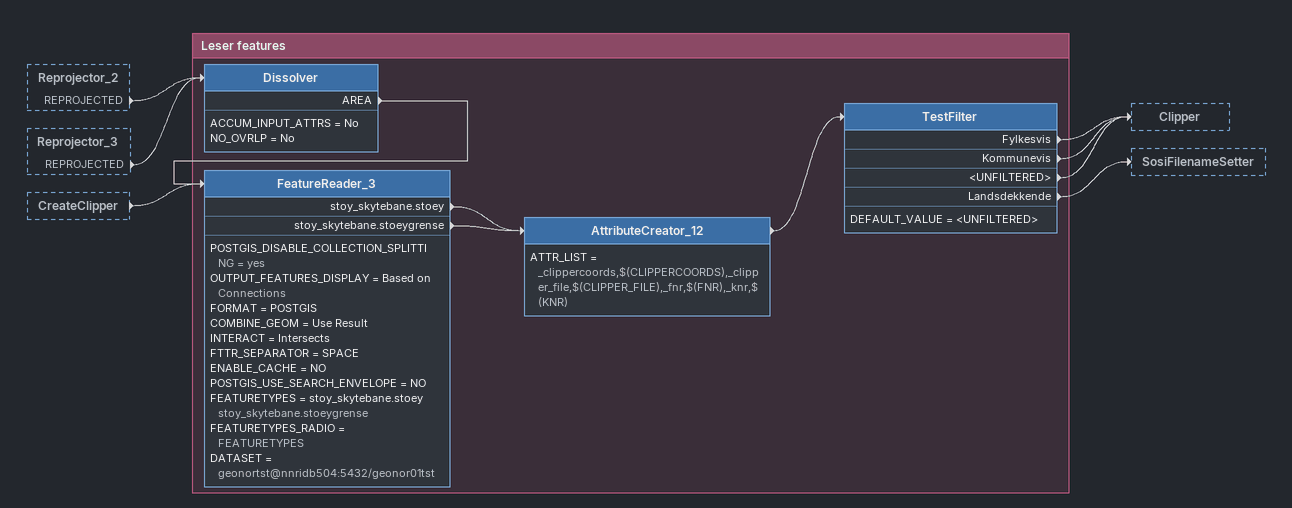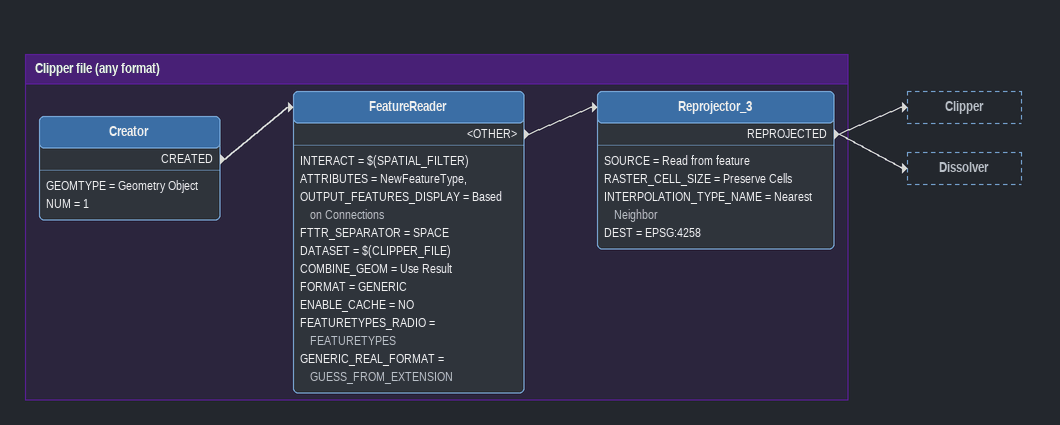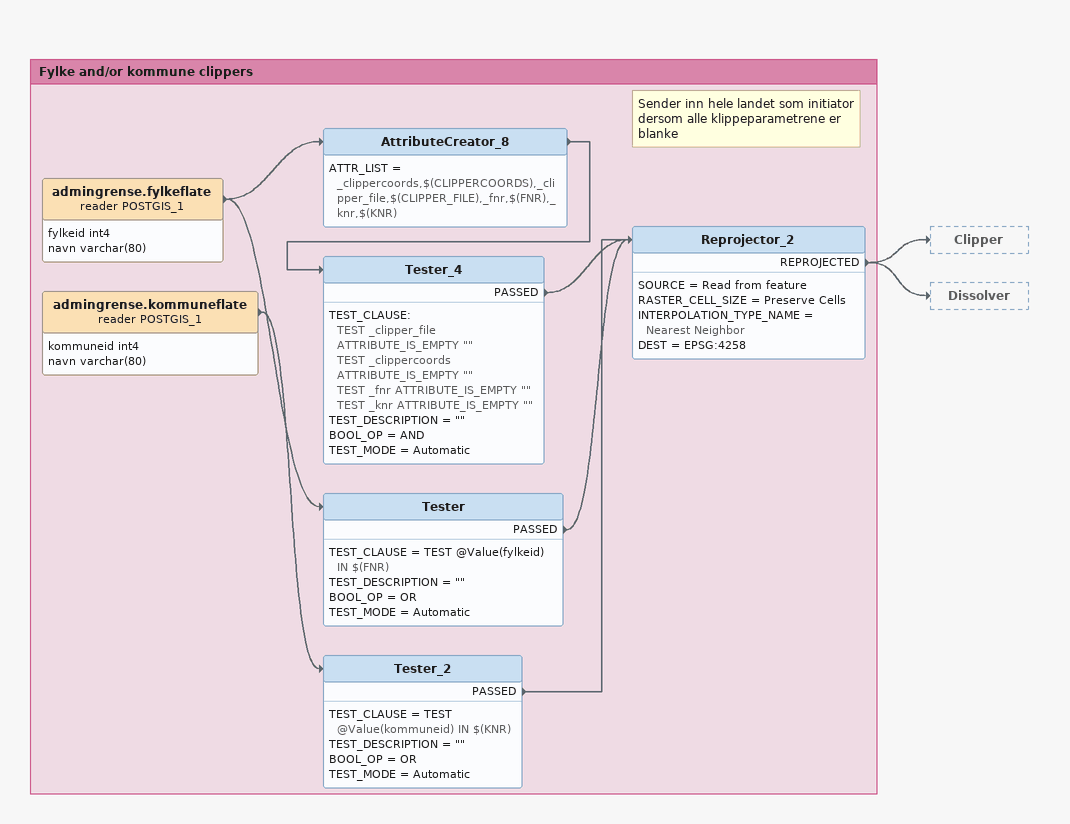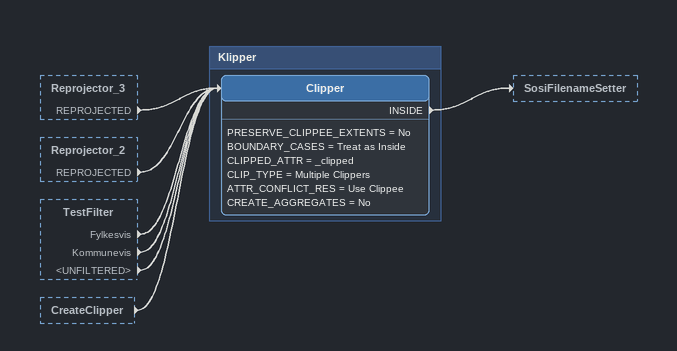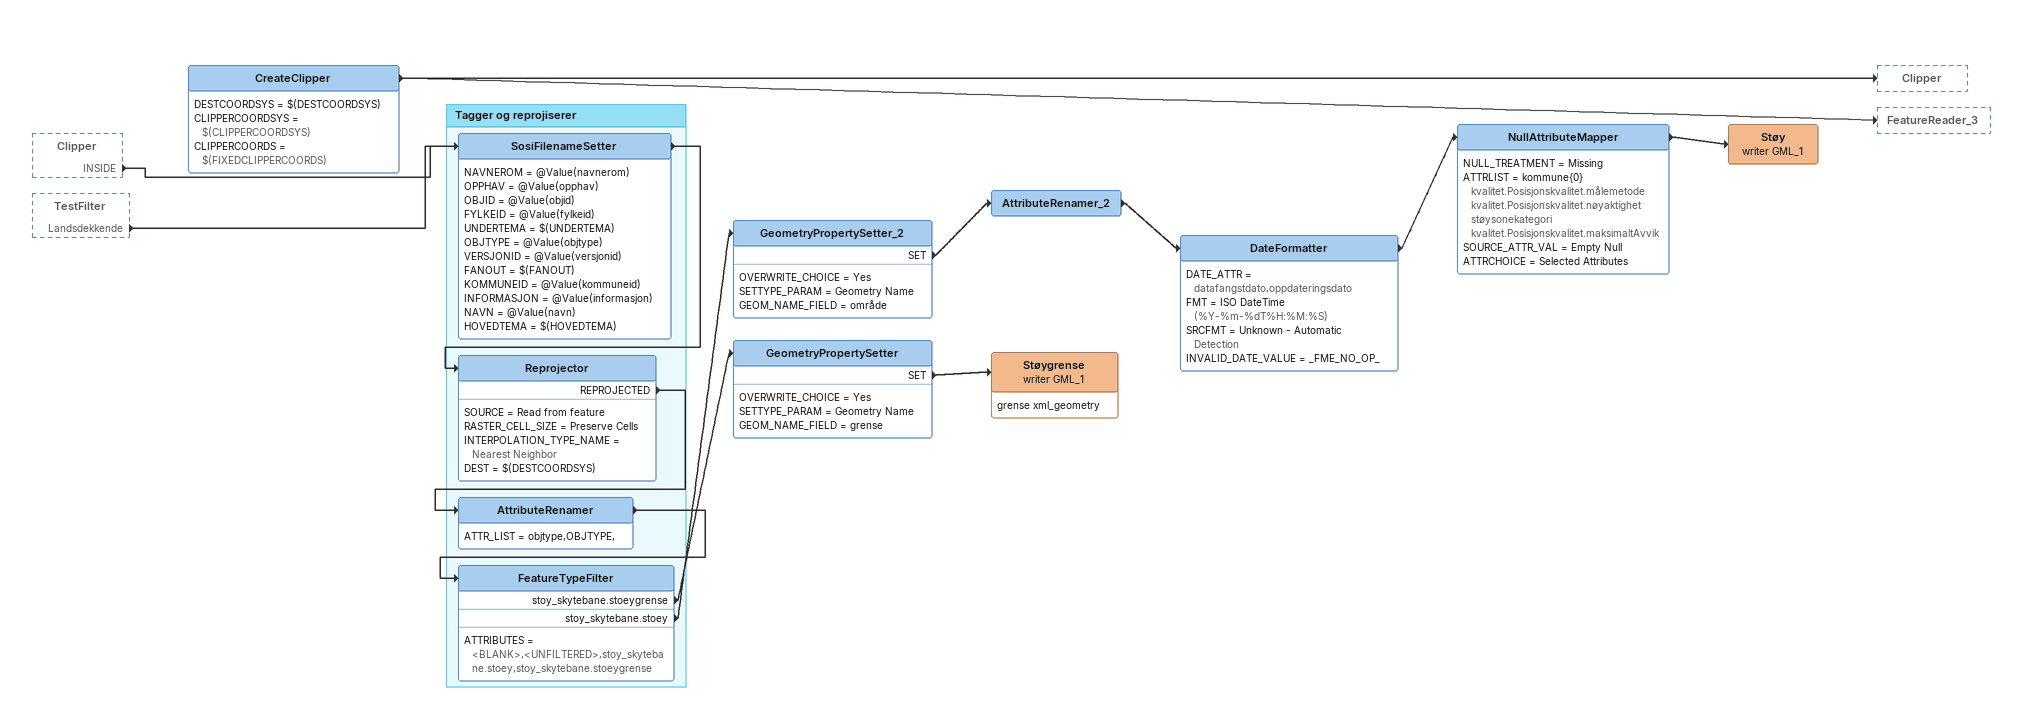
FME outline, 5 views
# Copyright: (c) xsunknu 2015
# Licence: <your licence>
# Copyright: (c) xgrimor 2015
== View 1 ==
Reprojector_2 [outside]
    REPROJECTED -> Dissolver
Reprojector_3 [outside]
    REPROJECTED -> Dissolver
CreateClipper [outside]
    -> FeatureReader_3

Bookmark: Leser features
Dissolver
    ACCUM_INPUT_ATTRS = No
    NO_OVRLP = No
    AREA -> FeatureReader_3
FeatureReader_3
    POSTGIS_DISABLE_COLLECTION_SPLITTING = yes
    OUTPUT_FEATURES_DISPLAY = Based on Connections
    FORMAT = POSTGIS
    COMBINE_GEOM = Use Result
    INTERACT = Intersects
    FTTR_SEPARATOR = SPACE
    ENABLE_CACHE = NO
    POSTGIS_USE_SEARCH_ENVELOPE = NO
    FEATURETYPES = stoy_skytebane.stoey stoy_skytebane.stoeygrense
    FEATURETYPES_RADIO = FEATURETYPES
    DATASET = geonortst@nnridb504:5432/geonor01tst
    stoy_skytebane.stoey -> AttributeCreator_12
    stoy_skytebane.stoeygrense -> AttributeCreator_12
AttributeCreator_12
    ATTR_LIST = _clippercoords,$(CLIPPERCOORDS),_clipper_file,$(CLIPPER_FILE),_fnr,$(FNR),_knr,$(KNR)
    -> TestFilter
TestFilter
    DEFAULT_VALUE = <UNFILTERED>
    Fylkesvis -> Clipper
    Kommunevis -> Clipper
    <UNFILTERED> -> Clipper
    Landsdekkende -> SosiFilenameSetter

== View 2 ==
Bookmark: Clipper file (any format)
Creator
    GEOMTYPE = Geometry Object
    NUM = 1
    CREATED -> FeatureReader
FeatureReader
    INTERACT = $(SPATIAL_FILTER)
    ATTRIBUTES = NewFeatureType,
    OUTPUT_FEATURES_DISPLAY = Based on Connections
    FTTR_SEPARATOR = SPACE
    DATASET = $(CLIPPER_FILE)
    COMBINE_GEOM = Use Result
    FORMAT = GENERIC
    ENABLE_CACHE = NO
    FEATURETYPES_RADIO = FEATURETYPES
    GENERIC_REAL_FORMAT = GUESS_FROM_EXTENSION
    <OTHER> -> Reprojector_3
Reprojector_3
    SOURCE = Read from feature
    RASTER_CELL_SIZE = Preserve Cells
    INTERPOLATION_TYPE_NAME = Nearest Neighbor
    DEST = EPSG:4258
    REPROJECTED -> Clipper
    REPROJECTED -> Dissolver

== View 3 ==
Bookmark: Fylke and/or kommune clippers
admingrense.fylkeflate (reader POSTGIS_1)
    attributes: fylkeid int4, navn varchar(80)
    -> Tester
    -> AttributeCreator_8
AttributeCreator_8
    ATTR_LIST = _clippercoords,$(CLIPPERCOORDS),_clipper_file,$(CLIPPER_FILE),_fnr,$(FNR),_knr,$(KNR)
    -> Tester_4
Tester_4
    TEST_CLAUSE:
      TEST _clipper_file ATTRIBUTE_IS_EMPTY ""
      TEST _clippercoords ATTRIBUTE_IS_EMPTY ""
      TEST _fnr ATTRIBUTE_IS_EMPTY ""
      TEST _knr ATTRIBUTE_IS_EMPTY ""
    TEST_DESCRIPTION = ""
    BOOL_OP = AND
    TEST_MODE = Automatic
    PASSED -> Reprojector_2
Tester
    TEST_CLAUSE = TEST @Value(fylkeid) IN $(FNR)
    TEST_DESCRIPTION = ""
    BOOL_OP = OR
    TEST_MODE = Automatic
    PASSED -> Reprojector_2
admingrense.kommuneflate (reader POSTGIS_1)
    attributes: kommuneid int4, navn varchar(80)
    -> Tester_2
Tester_2
    TEST_CLAUSE = TEST @Value(kommuneid) IN $(KNR)
    TEST_DESCRIPTION = ""
    BOOL_OP = OR
    TEST_MODE = Automatic
    PASSED -> Reprojector_2
Note: Sender inn hele landet som initiator / dersom alle klippeparametrene er / blanke
Reprojector_2
    SOURCE = Read from feature
    RASTER_CELL_SIZE = Preserve Cells
    INTERPOLATION_TYPE_NAME = Nearest Neighbor
    DEST = EPSG:4258
    REPROJECTED -> Clipper
    REPROJECTED -> Dissolver

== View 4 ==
Reprojector_3 [outside]
    REPROJECTED -> Clipper
Reprojector_2 [outside]
    REPROJECTED -> Clipper
TestFilter [outside]
    Fylkesvis -> Clipper
    Kommunevis -> Clipper
    <UNFILTERED> -> Clipper
CreateClipper [outside]
    -> Clipper

Bookmark: Klipper
Clipper
    PRESERVE_CLIPPEE_EXTENTS = No
    BOUNDARY_CASES = Treat as Inside
    CLIPPED_ATTR = _clipped
    CLIP_TYPE = Multiple Clippers
    ATTR_CONFLICT_RES = Use Clippee
    CREATE_AGGREGATES = No
    INSIDE -> SosiFilenameSetter

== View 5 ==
Clipper [outside]
    INSIDE -> SosiFilenameSetter
TestFilter [outside]
    Landsdekkende -> SosiFilenameSetter
CreateClipper
    DESTCOORDSYS = $(DESTCOORDSYS)
    CLIPPERCOORDSYS = $(CLIPPERCOORDSYS)
    CLIPPERCOORDS = $(FIXEDCLIPPERCOORDS)
    -> Clipper
    -> FeatureReader_3
GeometryPropertySetter_2
    OVERWRITE_CHOICE = Yes
    SETTYPE_PARAM = Geometry Name
    GEOM_NAME_FIELD = område
    SET -> AttributeRenamer_2
AttributeRenamer_2
    -> DateFormatter
DateFormatter
    DATE_ATTR = datafangstdato,oppdateringsdato
    FMT = ISO DateTime (%Y-%m-%dT%H:%M:%S)
    SRCFMT = Unknown - Automatic Detection
    INVALID_DATE_VALUE = _FME_NO_OP_
    -> NullAttributeMapper
NullAttributeMapper
    NULL_TREATMENT = Missing
    ATTRLIST = kommune{0} kvalitet.Posisjonskvalitet.målemetode kvalitet.Posisjonskvalitet.nøyaktighet støysonekategori kvalitet.Posisjonskvalitet.maksimaltAvvik
    SOURCE_ATTR_VAL = Empty Null
    ATTRCHOICE = Selected Attributes
    -> Støy (writer GML_1)
Støy (writer GML_1)
GeometryPropertySetter
    OVERWRITE_CHOICE = Yes
    SETTYPE_PARAM = Geometry Name
    GEOM_NAME_FIELD = grense
    SET -> Støygrense (writer GML_1)
Støygrense (writer GML_1)
    attributes: grense xml_geometry

Bookmark: Tagger og reprojiserer
SosiFilenameSetter
    NAVNEROM = @Value(navnerom)
    OPPHAV = @Value(opphav)
    OBJID = @Value(objid)
    FYLKEID = @Value(fylkeid)
    UNDERTEMA = $(UNDERTEMA)
    OBJTYPE = @Value(objtype)
    VERSJONID = @Value(versjonid)
    FANOUT = $(FANOUT)
    KOMMUNEID = @Value(kommuneid)
    INFORMASJON = @Value(informasjon)
    NAVN = @Value(navn)
    HOVEDTEMA = $(HOVEDTEMA)
    -> Reprojector
Reprojector
    SOURCE = Read from feature
    RASTER_CELL_SIZE = Preserve Cells
    INTERPOLATION_TYPE_NAME = Nearest Neighbor
    DEST = $(DESTCOORDSYS)
    REPROJECTED -> AttributeRenamer
AttributeRenamer
    ATTR_LIST = objtype,OBJTYPE,
    -> FeatureTypeFilter
FeatureTypeFilter
    ATTRIBUTES = <BLANK>,<UNFILTERED>,stoy_skytebane.stoey,stoy_skytebane.stoeygrense
    stoy_skytebane.stoeygrense -> GeometryPropertySetter
    stoy_skytebane.stoey -> GeometryPropertySetter_2
